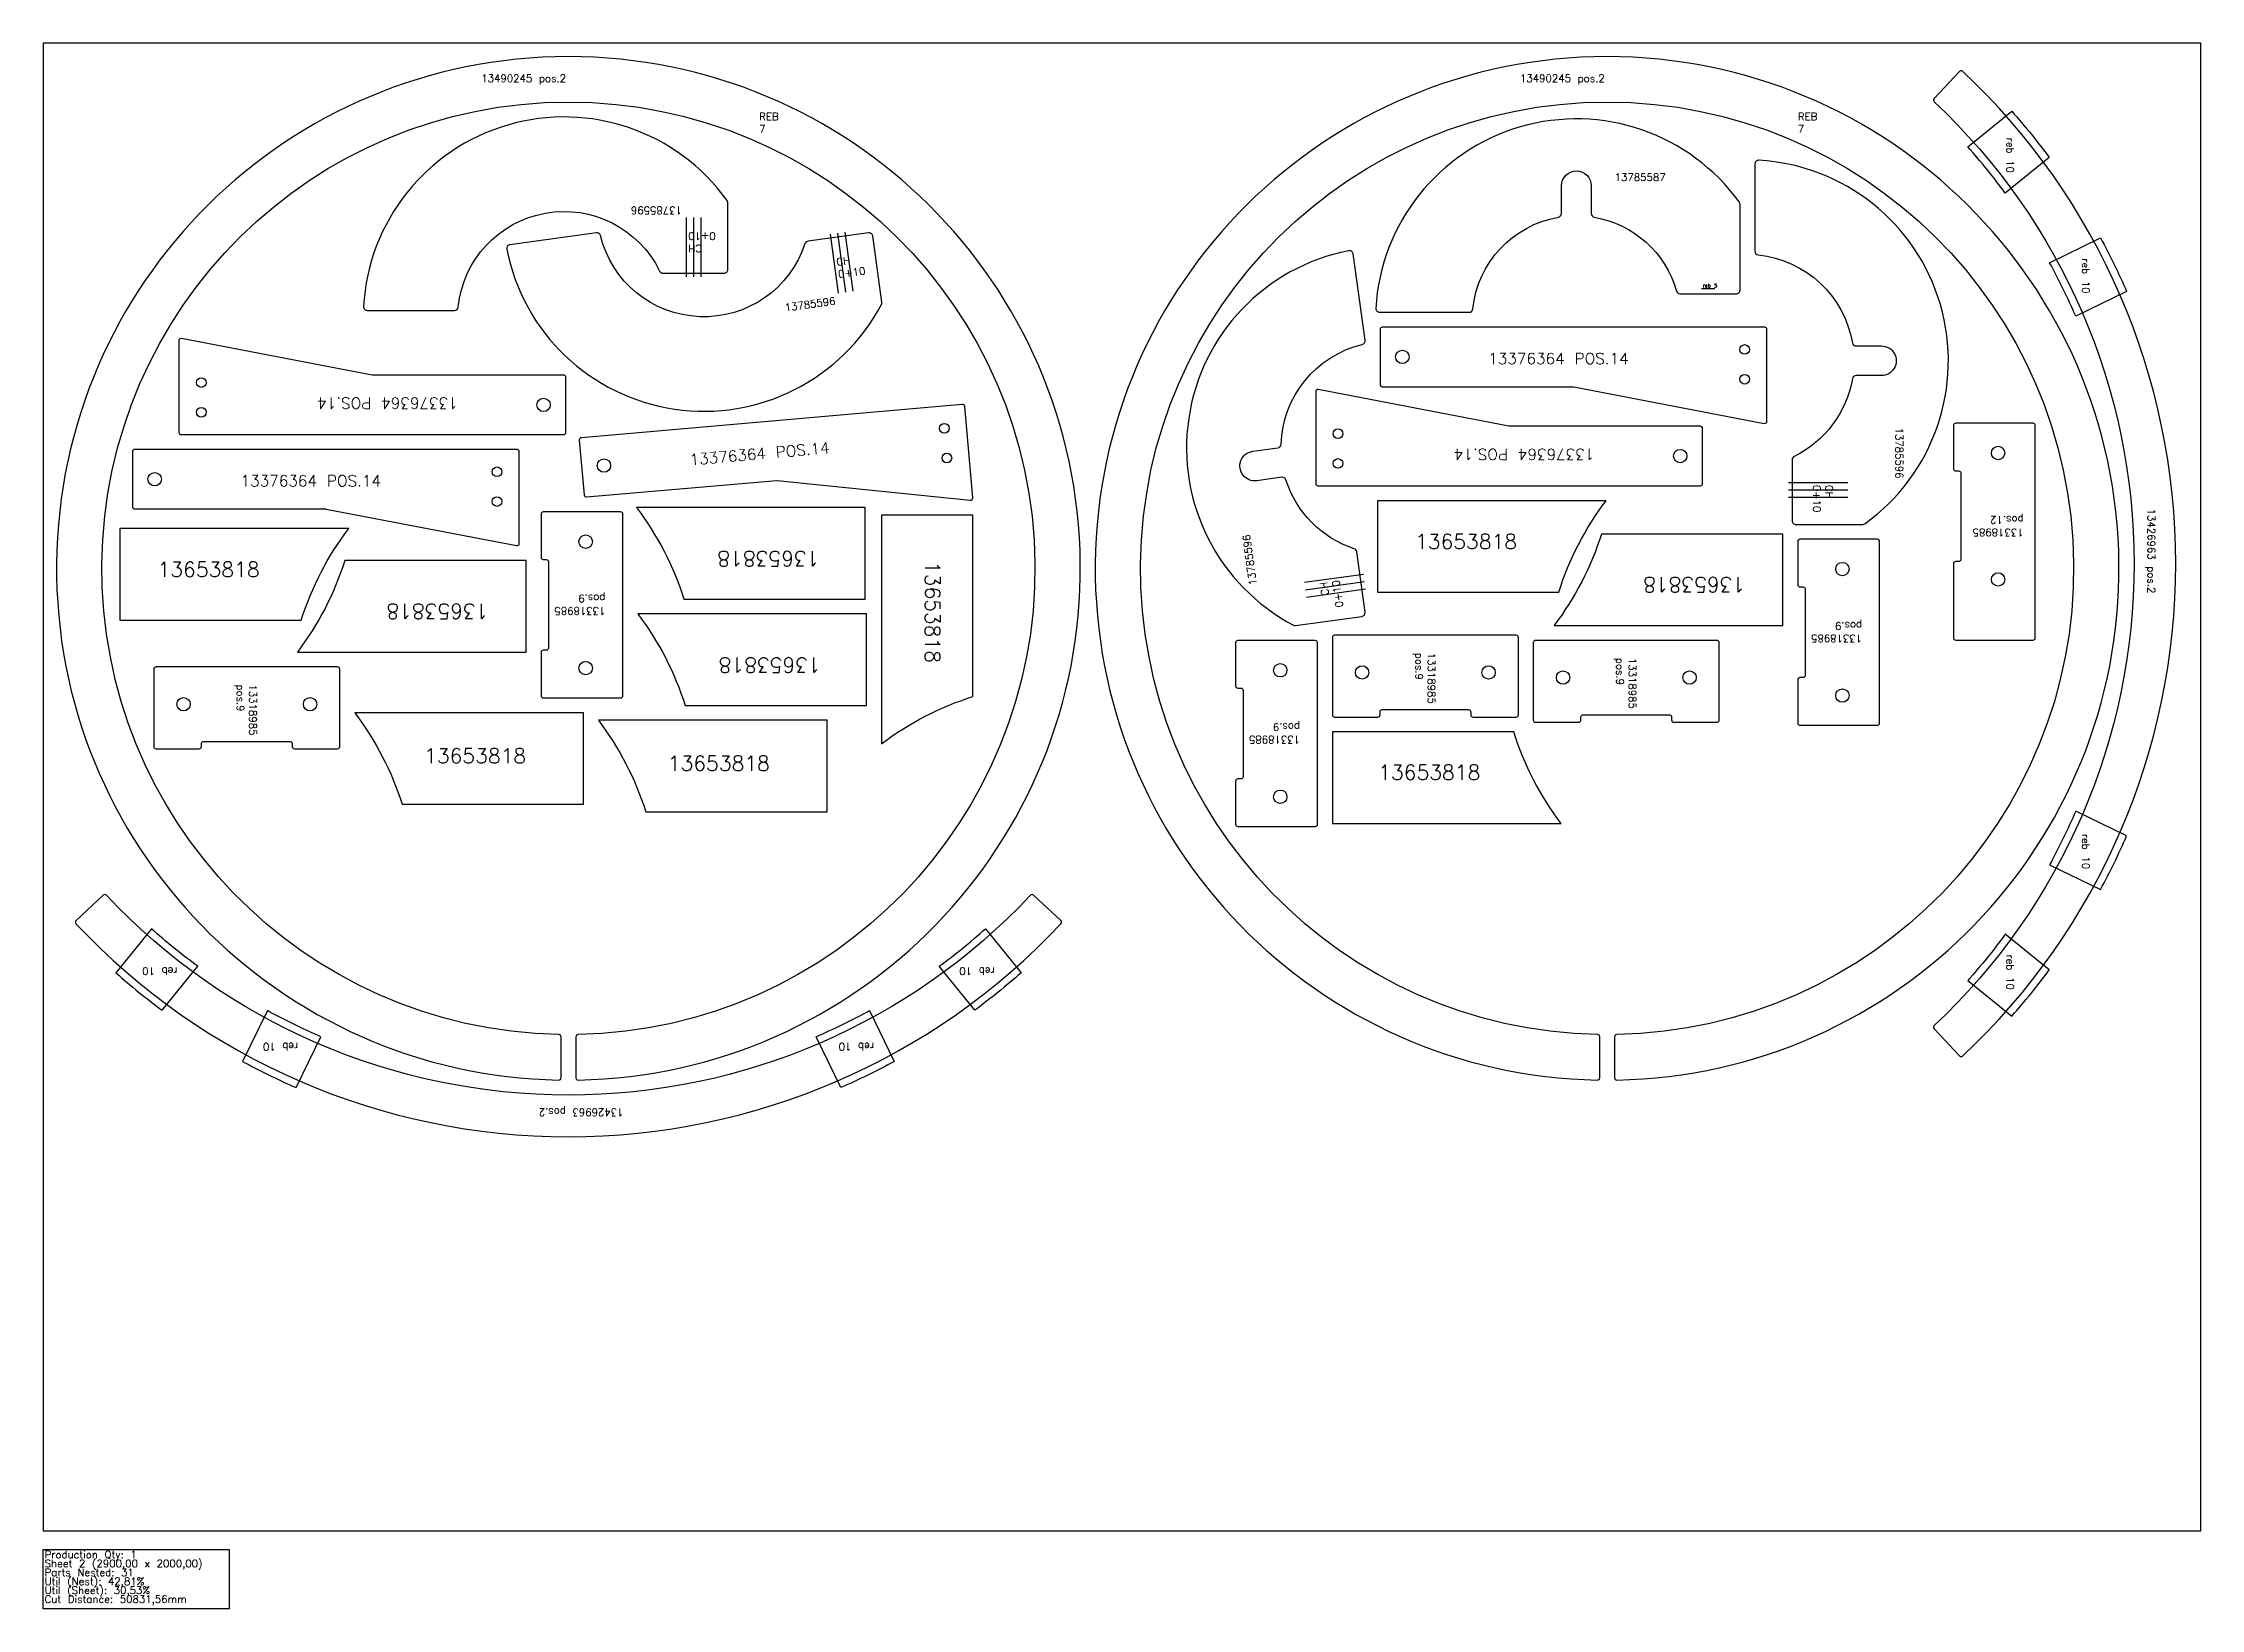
# Model space of a CAD drawing. Header units: millimetres. Extents: x 3045 to 5945, y -105 to 2000.
import ezdxf

# ---------------------------------------------------------------- set-up
doc = ezdxf.new("R2010")
doc.units = ezdxf.units.MM
for name, color, linetype in [('13318985', 7, 'Continuous'), ('13376364v01', 7, 'Continuous'), ('13426963', 7, 'Continuous'), ('13653818', 7, 'Continuous'), ('13785587', 7, 'Continuous'), ('13785596', 7, 'Continuous'), ('13918180', 7, 'Continuous'), ('Chanfro', 7, 'Continuous'), ('Rebaixo', 7, 'Continuous'), ('sheet', 24, 'Continuous'), ('Stats', 7, 'Continuous'), ('Texto', 7, 'Continuous')]:
    doc.layers.add(name, color=color, linetype=linetype)
doc.styles.get("Standard").update_dxf_attribs({"font": 'txt.shx'})

msp = doc.modelspace()

# ---------------------------------------------------------------- linework, layer by layer
at = {"layer": '13318985', "color": 6}
for points in [[(5612.50906220258, 1485.940068998318), (5612.50906220258, 1427.940068998318, 0.414213580214464), (5615.50906220258, 1424.940068998318), (5619.509062202579, 1424.940068998318, -0.4142135871614035), (5622.509062202579, 1421.940068998318), (5622.509062202579, 1305.940068998318, -0.4142134799479595), (5619.509062202579, 1302.940068998318), (5615.50906220258, 1302.940068998318, 0.4142135284797567), (5612.50906220258, 1299.940068998318), (5612.50906220258, 1200.440068998318, 0.4142136586623954), (5615.50906220258, 1197.440068998318), (5719.509062202579, 1197.440068998318, 0.4142136570865731), (5722.509062202578, 1200.440068998318), (5722.509062202578, 1485.940068998318, 0.4142134832150352), (5719.509062202579, 1488.940068998318), (5615.50906220258, 1488.940068998318, 0.4142134847929209)], [(3724.185176083704, 1302.794380557643), (3724.185176083704, 1186.794380557643, -0.4142134880753582), (3721.185176083704, 1183.794380557628), (3717.185176083705, 1183.794380557628, 0.4142134965514546), (3714.185176083705, 1180.794380557643), (3714.185176083705, 1122.794380557628, 0.4142134995391373), (3717.185176083705, 1119.794380557643), (3821.185176083677, 1119.794380557643, 0.4142135803177546), (3824.185176083676, 1122.794380557628), (3824.185176083704, 1366.794380557628, 0.4142135419604481), (3821.185176083704, 1369.794380557643), (3717.185176083705, 1369.794380557643, 0.4142135521193217), (3714.185176083705, 1366.794380557628), (3714.185176083705, 1308.794380557643, 0.4142136424879021), (3717.185176083705, 1305.794380557628), (3721.185176083704, 1305.794380557628, -0.4142136464182119)], [(5413.210741959158, 1265.942866890032), (5413.210741959158, 1149.942866890032, -0.4142135063535705), (5410.210741959158, 1146.942866890018), (5406.210741959157, 1146.942866890018, 0.4142135315561016), (5403.210741959157, 1143.942866890033), (5403.210741959157, 1085.942866890018, 0.4142135345488237), (5406.210741959157, 1082.942866890032), (5510.210741959157, 1082.942866890032, 0.4142135449391187), (5513.210741959158, 1085.942866890018), (5513.210741959158, 1329.942866890018, 0.4142136129096991), (5510.210741959157, 1332.942866890032), (5406.210741959157, 1332.942866890032, 0.4142135868237163), (5403.210741959157, 1329.942866890018), (5403.210741959157, 1271.942866890032, 0.4142135712241752), (5406.210741959157, 1268.942866890018), (5410.210741959158, 1268.942866890018, -0.4142136114069554)], [(4657.76212655918, 1129.852398598834), (4657.76212655918, 1013.852398598833, -0.4142135443143242), (4654.76212655918, 1010.852398598833), (4650.762126559181, 1010.852398598833, 0.4142136230580978), (4647.762126559181, 1007.852398598833), (4647.762126559181, 949.8523985988336, 0.4142135799202197), (4650.762126559181, 946.8523985988335), (4754.762126559181, 946.8523985988335, 0.4142135986983657), (4757.762126559181, 949.8523985988336), (4757.762126559181, 1193.852398598834, 0.4142135451658566), (4754.762126559181, 1196.852398598834), (4650.762126559181, 1196.852398598834, 0.4142135263899903), (4647.762126559181, 1193.852398598834), (4647.762126559181, 1135.852398598834, 0.4142135176456876), (4650.762126559181, 1132.852398598834), (4654.76212655918, 1132.852398598834, -0.4142135967496826)], [(4844.762126559181, 1103.91050238399), (4960.762126559181, 1103.910502383787, -0.4142135027888538), (4963.762126559175, 1100.910502383782), (4963.762126559168, 1096.910502383781, 0.4142136645845543), (4966.762126559163, 1093.910502383776), (5024.762126559163, 1093.910502383675, 0.4142136214505537), (5027.762126559167, 1096.91050238367), (5027.762126559349, 1200.91050238367, 0.4142135571698668), (5024.762126559355, 1203.910502383675), (4780.762126559355, 1203.910502384101, 0.4142135036356022), (4777.762126559349, 1200.910502384106), (4777.762126559167, 1096.910502384106, 0.4142135679182728), (4780.762126559163, 1093.9105023841), (4838.762126559163, 1093.910502383999, 0.4142135591720818), (4841.762126559167, 1096.910502383994), (4841.762126559175, 1100.910502383995, -0.4142135552212397)], [(5114.762126559181, 1097.067088614476), (5230.762126559181, 1097.067088614274, -0.4142135176612712), (5233.76212655919, 1094.067088614268), (5233.762126559183, 1090.067088614267, 0.4142135730843627), (5236.762126559162, 1087.067088614262), (5294.762126559177, 1087.067088614161, 0.4142135760731119), (5297.762126559168, 1090.067088614156), (5297.76212655935, 1194.067088614156, 0.4142135035882968), (5294.762126559369, 1197.067088614161), (5050.762126559369, 1197.067088614587, 0.4142135713852936), (5047.76212655935, 1194.067088614592), (5047.762126559168, 1090.067088614592, 0.4142136284988541), (5050.762126559178, 1087.067088614587), (5108.762126559162, 1087.067088614485, 0.414213612903528), (5111.762126559182, 1090.06708861448), (5111.76212655919, 1094.067088614481, -0.4142135698808854)], [(3260.698945223497, 1061.292337287079), (3376.698945223497, 1061.292337286877, -0.4142134733634617), (3379.698945223492, 1058.292337286872), (3379.698945223486, 1054.292337286872, 0.4142135880489536), (3382.698945223481, 1051.292337286867), (3440.698945223481, 1051.292337286766, 0.4142135449107709), (3443.698945223486, 1054.292337286761), (3443.698945223667, 1158.292337286732, 0.4142136337115404), (3440.698945223672, 1161.292337286737), (3196.698945223672, 1161.292337287191, 0.4142134742109425), (3193.698945223666, 1158.292337287196), (3193.698945223486, 1054.292337287197, 0.4142134913764868), (3196.69894522348, 1051.292337287192), (3254.698945223481, 1051.292337287091, 0.4142134826323409), (3257.698945223486, 1054.292337287085), (3257.698945223492, 1058.292337287085, -0.4142136317570521)]]:
    msp.add_lwpolyline(points, format="xyb", close=True, dxfattribs=at)
for centre in [(5672.509062202578, 1448.940068998318), (3774.185176083705, 1329.794380557628), (5463.210741959158, 1292.942866890018), (5672.509062202578, 1278.940068998318), (3774.185176083705, 1159.794380557628), (4707.76212655918, 1156.852398598834), (4817.762126559268, 1153.910502384036), (4987.762126559267, 1153.910502383739), (5087.762126559283, 1147.067088614522), (5257.762126559282, 1147.067088614225), (5463.210741959158, 1122.942866890018), (3233.698945223585, 1111.292337287125), (3403.698945223585, 1111.292337286829), (4707.76212655918, 986.8523985988336)]:
    msp.add_circle(centre, 9, dxfattribs=at)
at = {"layer": '13376364v01', "color": 6}
for points in [[(3747.576821068878, 1550.707263287079, 0.4142136089432282), (3744.576821068878, 1553.707263287079), (3487.862663822737, 1553.707263287079, -0.0475334389091818), (3487.296121641783, 1553.761243946307), (3231.143363249831, 1603.021389790733, 0.4710202633094048), (3227.576821068878, 1600.075370449961), (3227.576821068878, 1476.707263287079, 0.4142134872825305), (3230.576821068877, 1473.707263287079), (3744.576821068878, 1473.707263287079, 0.4142135382581877), (3747.576821068878, 1476.707263287079)], [(4841.782196858814, 1541.13669942286, 0.4142136282095822), (4844.782196858814, 1538.136699422875), (5101.496354104953, 1538.136699422875, -0.0475326490217155), (5102.062896285908, 1538.082718763632), (5358.215654677861, 1488.822572919207, 0.4710202294629636), (5361.782196858815, 1491.768592259993), (5361.782196858815, 1615.136699422875, 0.4142135983488576), (5358.782196858815, 1618.13669942286), (4844.782196858814, 1618.13669942286, 0.4142135032525854), (4841.782196858814, 1615.136699422875)], [(3772.075585986229, 1392.566619557643, 0.4142135857847338), (3775.325637308748, 1389.839502691596), (4031.062919682443, 1412.213615740223, -0.0475330566524472), (4031.632010723801, 1412.209217898308), (4291.10333513437, 1385.461705695362, 0.4710202106519711), (4294.399543041765, 1388.707359175923), (4283.647304030611, 1511.6060134452, 0.414213486768001), (4280.39725270809, 1514.333130311247), (3768.353177888934, 1469.53507853895, 0.4142135468877347), (3765.626061022903, 1466.285027216417)], [(5275.311047044933, 1481.863993949761, 0.4142136123308891), (5272.311047044933, 1484.863993949747), (5015.59688979879, 1484.863993949747, -0.0475325392676608), (5015.030347617837, 1484.917974608974), (4758.877589225886, 1534.178120453415, 0.4710201939227554), (4755.311047044931, 1531.232101112628), (4755.311047044931, 1407.863993949746, 0.4142135138826918), (4758.311047044931, 1404.863993949761), (5272.311047044933, 1404.863993949761, 0.4142136056880272), (5275.311047044933, 1407.863993949747)], [(3164.884156549581, 1376.707263287079, 0.4142134807283781), (3167.88415654958, 1373.707263287065), (3424.598313795721, 1373.707263287065, -0.0475324896867812), (3425.164855976675, 1373.653282627852), (3681.317614368628, 1324.393136783426, 0.4710201558076453), (3684.88415654958, 1327.339156124212), (3684.88415654958, 1450.707263287094, 0.4142135704692629), (3681.88415654958, 1453.707263287079), (3167.88415654958, 1453.707263287079, 0.414213619293058), (3164.884156549581, 1450.707263287094)]]:
    msp.add_lwpolyline(points, format="xyb", close=True, dxfattribs=at)
for centre, radius in [((4871.782196858814, 1578.136699422875), 9.000000000000114), ((5331.782196858814, 1588.13669942286), 6.5), ((3257.576821068877, 1543.707263287079), 6.5), ((5331.782196858814, 1548.13669942286), 6.5), ((3257.576821068877, 1503.707263287094), 6.5), ((3717.576821068877, 1513.707263287079), 9.000000000000114), ((4256.114668142045, 1482.094084314307), 6.5), ((4785.31104704493, 1474.863993949761), 6.5), ((5245.311047044933, 1444.863993949761), 9.000000000000114), ((3194.884156549582, 1413.707263287094), 9.000000000000114), ((3654.88415654958, 1423.707263287079), 6.5), ((3798.736664447317, 1432.040495669481), 9.000000000000114), ((4259.600897851949, 1442.246296390652), 6.5), ((4785.31104704493, 1434.863993949761), 6.5), ((3654.88415654958, 1383.707263287094), 6.5)]:
    msp.add_circle(centre, radius, dxfattribs=at)
at = {"layer": '13426963', "color": 6}
for points in [[(5586.519734676595, 1925.394025133723, 0.4131860896686587), (5586.659642118612, 1921.161145733936, -0.4326615920444425), (5586.659642118612, 679.1500207176174, 0.41318625004258), (5586.519734676595, 674.9171413178587), (5620.623934601099, 638.3530520215314, 0.4151848363882169), (5624.871268425733, 638.2122546875939, 0.4327766693680071), (5624.871268425733, 1962.098911763986, 0.4151849199916845), (5620.623934601099, 1961.95811443005)], [(4376.24354548129, 854.5130974335965, 0.4131862719380525), (4372.010666081503, 854.3731899915776, -0.4326615920437624), (3129.999541065185, 854.3731899915774, 0.4131862208295773), (3125.766661665426, 854.513097433596), (3089.202572369099, 820.4088975091043, 0.4151846841875608), (3089.061775035161, 816.1615636844699, 0.4327766693683514), (4412.948432111552, 816.16156368447, 0.4151847677911794), (4412.807634777617, 820.4088975091048)]]:
    msp.add_lwpolyline(points, format="xyb", close=True, dxfattribs=at)
at = {"layer": '13653818', "color": 6}
for points in [[(3842.470129422271, 1375.61521754588, -0.0861374048349842), (3906.167597650123, 1252.61521754588), (4149.979819490321, 1252.61521754588), (4149.979819490321, 1375.61521754588)], [(4171.694866083703, 1057.894165557643, -0.0861374048341053), (4294.694866083829, 1121.591633785281), (4294.694866084256, 1365.403855625481), (4171.694866084241, 1365.403855625696)], [(5145.704854117212, 1384.863993949761), (4838.195164049159, 1384.863993949761), (4838.195164049159, 1261.863993949761), (5082.007385889359, 1261.863993949761, -0.0861374048305444)], [(3455.660936774584, 1347.399373129582), (3148.151246706533, 1347.399373129582), (3148.151246706533, 1224.399373129553), (3391.963468546733, 1224.399373129553, -0.0861374048360962)], [(5075.701051959159, 1217.067088614476), (5383.210742027211, 1217.067088614476), (5383.210742027211, 1340.067088614476), (5139.39852018701, 1340.067088614476, -0.0861374048308108)], [(3386.675486083704, 1181.292337287079), (3694.185176151756, 1181.292337287079), (3694.185176151756, 1304.292337287079), (3450.372954311557, 1304.292337287079, -0.0861374048394266)], [(3844.185176083705, 1232.61521754588, -0.0861374048348549), (3907.882644311558, 1109.61521754588), (4151.694866151754, 1109.61521754588), (4151.694866151754, 1232.61521754588)], [(3463.698945223497, 1099.794380557643, -0.0861374048281951), (3527.396413451349, 976.7943805576429), (3771.208635291547, 976.7943805576429), (3771.208635291547, 1099.794380557643)], [(3791.208635223497, 1089.61521754588, -0.0861374048362286), (3854.906103451351, 966.6152175458795), (4098.718325291549, 966.6152175458795), (4098.718325291549, 1089.61521754588)], [(5085.27181655918, 950.91050238399, -0.0861374048165969), (5021.574348331329, 1073.910502384019), (4777.762126491129, 1073.910502384019), (4777.762126491129, 950.91050238399)]]:
    msp.add_lwpolyline(points, format="xyb", close=True, dxfattribs=at)
at = {"layer": '13785587', "color": 6}
msp.add_lwpolyline([(5081.552371220063, 1766.04014542286, 0.3643250997527209), (5085.690302254528, 1770.965268476929), (5085.690302254528, 1808.136699906133, -0.9999333704756852), (5125.690302254529, 1808.136699906133), (5125.690302254529, 1770.965268476929, 0.3643250805437909), (5129.82823328902, 1766.04014542286, -0.2870212407453768), (5240.257914741943, 1666.75738956135, 0.3345303627799913), (5245.063900902209, 1663.136699906132), (5320.690302254528, 1663.136699906132, 0.4142136395139854), (5325.690302254528, 1668.136699906147), (5325.690302254528, 1783.056033754333, 0.157377400897534), (5324.746906028111, 1785.97904005327, 0.7066011299184898), (4836.123187542294, 1643.419718774097, 0.4309002634776133), (4841.115171148075, 1638.136699906147), (4961.46825123597, 1638.136699906147, 0.3841756051062025), (4966.441425409033, 1642.619458526901, -0.335245763260141)], format="xyb", close=True, dxfattribs=at)
at = {"layer": '13785596', "color": 6}
for points in [[(3480.555092935574, 1640.7242041), (3597.892321313128, 1640.7242041, 0.3847804411899941), (3602.866574783701, 1645.21744734308, -0.7544495660060959), (3873.600651745721, 1693.52825815398, 0.2864990380661218), (3878.092624742371, 1690.7242041), (3960.130224042026, 1690.7242041, 0.4142135664351441), (3965.130224042026, 1695.7242041), (3965.130224042026, 1785.643537948171, 0.1573774372615657), (3964.186827815611, 1788.566544247123, 0.7066011298874141), (3475.563109329792, 1646.007222967951, 0.4309002504172533)], [(5350.973321220064, 1842.509981890032, 0.4309002208283797), (5345.690302352106, 1837.51799828426), (5345.690302351898, 1720.180769906679, 0.3847804641711583), (5350.18354559497, 1715.206516436098, -0.3368191285743404), (5476.635385237363, 1597.098272582964, 0.3653299080520897), (5481.563534988744, 1592.942867177571), (5515.690302351677, 1592.942867177511, -1.000004513620842), (5515.690302351607, 1552.942867177511), (5481.563534988673, 1552.942867177571, 0.3653298819177777), (5476.63538523728, 1548.787461772165, -0.2411075112347824), (5398.494356405383, 1444.472439473992, 0.286499044179213), (5395.690302351409, 1439.980466477377), (5395.690302351265, 1357.942867177721, 0.4142135651745312), (5400.690302351257, 1352.942867177712), (5490.60963619943, 1352.942867177555, 0.1573773865608812), (5493.532642498383, 1353.886263403966, 0.7066011298927523)], [(3672.350476906074, 1729.019355551813, 0.4309002654872722), (3668.127654683041, 1723.103448085314, 0.706601129892999), (4171.653662563629, 1648.686664102635, 0.1573774344389308), (4172.188571237, 1651.711202906301), (4159.8949357202, 1740.78618887587, 0.4142136046121128), (4154.258293568384, 1745.055646130881), (4072.991032192396, 1733.839589457618, 0.2864990392813755), (4068.924605123908, 1730.447729873749, -0.7544495658734115), (3794.127756114455, 1741.290545198177, 0.3847804176044183), (3788.585901749068, 1745.061524198893)], [(4799.740001858814, 1720.984711598833, 0.7066011298871765), (4725.323218673223, 1217.458703600442, 0.1573773893819334), (4728.347757477737, 1216.92379493186), (4817.422743427845, 1229.217430589667, 0.4142135269986546), (4821.692200673933, 1234.854072748241), (4810.476143872023, 1316.121334106473, 0.2864990429625137), (4807.084284281728, 1320.187761169623, -0.2411075111878635), (4715.415211899572, 1412.839935631805, 0.3653298826093981), (4709.965217010189, 1416.28255233439), (4676.158902024488, 1411.616792189336, -1.000049180225484), (4670.69016237454, 1451.241189807989), (4704.496477360243, 1455.906949953043, 0.3653298301989388), (4708.81023073452, 1460.69710505297, -0.3368191286392341), (4817.927099171134, 1594.984610196238, 0.3847804877557994), (4821.698078163077, 1600.526464567593), (4805.655909331998, 1716.761889385166, 0.430900205757247)]]:
    msp.add_lwpolyline(points, format="xyb", close=True, dxfattribs=at)
at = {"layer": '13918180', "color": 6}
for points in [[(3761.00624531, 608.9852881, 0.4197834878039845), (3764.063179616543, 605.9858284012183, 105.375125478982), (3737.949311003427, 605.9858284012183, 0.4197834510479514), (3741.006245309999, 608.9852881), (3741.006245309999, 663.9960605913396, 0.4081820744593199), (3738.068150071882, 666.9954218232772, -96.91275836427198), (3763.944340548088, 666.9954218232772, 0.4081821569131848), (3761.00624531, 663.9960605913396)], [(5157.018735309999, 608.9852881, 0.4197833794206115), (5160.075669616542, 605.9858284012038, 105.3751254789426), (5133.961801003426, 605.9858284012038, 0.4197834950856625), (5137.018735309999, 608.9852881), (5137.018735309999, 663.9960605913398, 0.408182080123488), (5134.080640071881, 666.9954218232629, -96.91275836427408), (5159.956830548088, 666.9954218232629, 0.4081819970171642), (5157.018735309999, 663.9960605913398)]]:
    msp.add_lwpolyline(points, format="xyb", close=True, dxfattribs=at)
at = {"layer": 'Chanfro', "color": 6}
for p, q in [((3909.111424392184, 1765.7242041), (3909.111424392184, 1685.7242041)), ((3919.111424392184, 1765.7242041), (3919.111424392184, 1685.7242041)), ((3929.111424392184, 1765.7242041), (3929.111424392184, 1685.7242041)), ((4113.972450199616, 1663.784687346241), (4103.034971025175, 1743.033482600861)), ((4123.878549606442, 1665.151872243045), (4112.941070432001, 1744.400667497665)), ((4133.784649013271, 1666.51905713985), (4122.847169838828, 1745.76785239447)), ((5470.690302351356, 1408.961666827402), (5390.690302351356, 1408.961666827542)), ((5470.690302351338, 1398.961666827404), (5390.690302351337, 1398.961666827543)), ((5470.690302351321, 1388.961666827404), (5390.690302351321, 1388.961666827543)), ((4740.421241825514, 1275.139915988387), (4819.670037062821, 1286.07739528828)), ((4741.788426738001, 1265.233816583723), (4821.037221975307, 1276.171295883615)), ((4743.155611650488, 1255.327717179059), (4822.404406887794, 1266.265196478952))]:
    msp.add_line(p, q, dxfattribs=at)
at = {"layer": 'Rebaixo', "color": 6}
msp.add_line((5273.75671048088, 1670.136699906133), (5291.997492675856, 1670.136699906133), dxfattribs=at)
for points in [[(5631.790183336746, 1860.530924100461), (5690.914501290109, 1908.40885275265, -0.0217968431889542), (5741.260132574282, 1846.237175836085), (5682.13581462092, 1798.359247183896, 0.0237663857741751)], [(5741.740195131667, 1704.79911076269), (5810.119351176817, 1738.149853544313, -0.0217968431889547), (5845.189042919588, 1666.246329840392), (5776.809886874903, 1632.89558705874, 0.0237663857741749)], [(5741.740195131667, 895.5120556888897), (5810.119351176817, 862.1613129072387, 0.0217968431889547), (5845.189042919588, 934.0648366111883), (5776.809886874903, 967.4155793928106, -0.0237663857741749)], [(3190.629762698686, 809.2426487732305), (3142.751834046497, 750.1183308198674, 0.0217968431889542), (3204.923510963062, 699.7726995356938), (3252.801439615222, 758.8970174890569, -0.0237663857741751)], [(4311.380444448027, 809.2426487732305), (4359.258373100217, 750.1183308198674, -0.0217968431889542), (4297.086696183652, 699.7726995356938), (4249.208767531462, 758.8970174890569, 0.0237663857741751)], [(5631.790183336746, 739.7802423511195), (5690.914501290109, 691.9023136989301, 0.0217968431889542), (5741.260132574282, 754.0739906154952), (5682.13581462092, 801.9519192676554, -0.0237663857741751)], [(3346.361576036456, 699.2926369783094), (3313.010833254806, 630.9134809336251, 0.0217968431889547), (3384.914356958756, 595.8437891903891), (3418.265099740377, 664.2229452350734, -0.0237663857741749)], [(4155.648631110257, 699.2926369783094), (4188.99937389188, 630.9134809336251, -0.0217968431889547), (4117.095850187959, 595.8437891903891), (4083.745107406307, 664.2229452350734, 0.0237663857741749)]]:
    msp.add_lwpolyline(points, format="xyb", close=True, dxfattribs=at)
at = {"layer": 'sheet', "color": 7}
msp.add_lwpolyline([(3045.000000309999, 1e-07), (5945.00000031, 1e-07), (5945.00000031, 2000.0000001), (3045.000000309999, 2000.0000001)], close=True, dxfattribs=at)
at = {"layer": 'Stats', "color": 151}
msp.add_lwpolyline([(3045.00000021, -25), (3295.00000021, -25), (3295.00000021, -105), (3045.00000021, -105), (3045.00000021, -25)], close=True, dxfattribs=at)

# ---------------------------------------------------------------- texts
at = {"layer": 'Chanfro', "color": 6, "char_height": 10, "width": 11.13170638307383}
for insert, attachment_point, rotation in [((3912.094857441442, 1745.589531800507), 9, 180), ((4114.175086648574, 1684.138184339065), 7, 7.858003578204329), ((5450.555630051859, 1405.978233778179), 1, 269.99999999989575), ((4760.77473881866, 1274.937279571647), 3, 97.85800366890548)]:
    msp.add_mtext('CH 0+10', dxfattribs=dict(at, insert=insert, attachment_point=attachment_point, rotation=rotation))
at = {"layer": 'Rebaixo', "color": 6, "attachment_point": 1}
for s, insert, char_height, width in [('REB\\P7', (4007.421220178005, 1906.350070697419), 10, 32.91681092345243), ('REB\\P7', (5403.433710178006, 1906.350070697405), 10, 32.91681092345243), ('reb 5', (5275.628714850011, 1676.61219554587), 5, 19.49717591499939)]:
    msp.add_mtext(s, dxfattribs=dict(at, insert=insert, char_height=char_height, width=width))
at = {"layer": 'Rebaixo', "color": 6, "char_height": 10}
for insert, attachment_point, rotation in [((5683.749036054865, 1825.54552310947), 9, 270), ((5785.269962640285, 1663.299891603007), 9, 270), ((5785.269962640285, 937.0112748485437), 7, 270), ((3225.615163689648, 757.2837960551119), 7, 180), ((4276.395043457037, 757.2837960551119), 9, 180), ((5683.749036054865, 774.7656433420809), 7, 270), ((3387.86079519611, 655.7628694696909), 7, 180), ((4114.149411950574, 655.7628694696909), 9, 180)]:
    msp.add_mtext_dynamic_manual_height_columns('reb 10', width=54.51001981014269, gutter_width=12.5, heights=[0], dxfattribs=dict(at, insert=insert, attachment_point=attachment_point, rotation=rotation))
at = {"layer": 'Stats', "color": 60}
for s, p in [('Production Qty: 1', (3047.00000021, -37)), ('Sheet 2 (2900,00 x 2000,00)', (3047.00000021, -49)), ('Parts Nested: 31', (3047.00000021, -61)), ('Cut Distance: 50831,56mm', (3047.00000021, -97)), ('Util (Nest): 42,81%', (3047.00000021, -73)), ('Util (Sheet): 30,53%', (3047.00000021, -85))]:
    msp.add_text(s, height=10, dxfattribs=at).set_placement(p)
at = {"layer": 'Texto', "color": 6, "attachment_point": 1}
for s, insert, char_height, width in [('{\\W7.38781;  }13490245 pos.2', (3633.910111777268, 1957.67542968567), 10, 212.6511607804768), ('{\\W7.38781;  }13490245 pos.2', (5029.922601777268, 1957.675429685656), 10, 212.6511607804768), ('13785587', (5157.121493501078, 1824.666087477996), 10, 33.41141993036945), ('13376364 POS.14', (4987.139409693866, 1583.392918982675), 15, 178.3474071097225), ('13376364 POS.14', (3310.241369384631, 1418.963482846894), 15, 178.3474071097225), ('13653818 ', (4888.832477529039, 1339.912044641135), 20, 275.7074350867406), ('13653818 ', (3198.78856018641, 1302.447423820475), 20, 275.7074350867406), ('13653818 ', (3557.041787282415, 1051.903079349467), 20, 275.7074350867406), ('13653818 ', (3884.551477282418, 1041.723916337704), 20, 275.7074350867406), ('13653818 ', (4839.408731498888, 1029.678030940758), 20, 275.7074350867406)]:
    msp.add_mtext(s, dxfattribs=dict(at, insert=insert, char_height=char_height, width=width))
at = {"layer": 'Texto', "color": 6}
for s, insert, char_height, width, attachment_point, rotation in [('13785596 ', (3834.925189527719, 1770.171041517781), 10, 27.60471627413244, 3, 180), ('13785596 ', (4041.090793376636, 1649.236976009829), 10, 27.60471627413244, 1, 7.8580035782007664), ('13376364 POS.14', (3602.219608233828, 1508.45104372725), 15, 178.3474071097225, 1, 180), ('13785596 ', (5544.737443441536, 1483.147901691768), 10, 27.60471627413244, 1, 269.99999999989575), ('13376364 POS.14', (3913.196798540455, 1447.330757292899), 15, 178.3474071097225, 1, 4.9999999999983284), ('13376364 POS.14', (5129.953834209882, 1439.607774389932), 15, 178.3474071097225, 1, 180), ('13318985 pos.12', (5706.740373738654, 1337.231392725315), 10, 58.45220318102656, 1, 180), ('13426963 pos.2', (5870.185770372525, 1374.146981249334), 10, 177.218692340004, 7, 270), ('13785596 ', (4656.926777696511, 1338.505924279786), 10, 27.60471627413244, 3, 97.85800366890548), ('13653818 ', (4088.333214482564, 1296.847688989578), 20, 275.7074350867406, 1, 180), ('13653818 ', (4250.462394640421, 1303.757250617798), 20, 275.7074350867406, 1, 269.99999999989575), ('13653818 ', (5332.573428547331, 1262.019037923117), 20, 275.7074350867406, 1, 180), ('13318985 pos.9', (3800.655086263173, 1231.512278183734), 10, 58.45220318102656, 1, 180), ('13653818 ', (3643.547862671878, 1226.24428659572), 20, 275.7074350867406, 1, 180), ('13318985 pos.9', (5489.680652138655, 1194.660764516124), 10, 58.45220318102656, 1, 180), ('13653818 ', (4090.048261143998, 1153.847688989578), 20, 275.7074350867406, 1, 180), ('13318985 pos.9', (4916.044228932742, 1180.380412563362), 10, 58.45220318102656, 1, 269.99999999989575), ('13318985 pos.9', (5186.044228933223, 1173.536998793848), 10, 58.45220318102656, 1, 269.99999999989575), ('13318985 pos.9', (3331.981047597059, 1137.762247466423), 10, 58.45220318102656, 1, 269.99999999989575), ('13318985 pos.9', (4734.232036738677, 1058.570296225405), 10, 58.45220318102656, 1, 180), ('13426963 pos.2', (3824.996501596902, 570.847061737678), 10, 177.218692340004, 7, 180)]:
    msp.add_mtext(s, dxfattribs=dict(at, insert=insert, char_height=char_height, width=width, attachment_point=attachment_point, rotation=rotation))

doc.saveas('drawing.dxf')
